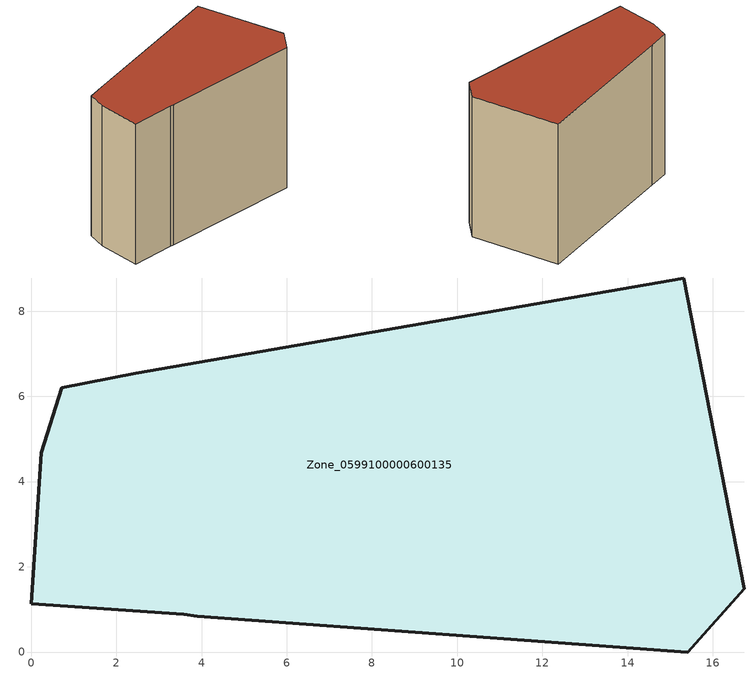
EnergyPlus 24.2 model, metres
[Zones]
Zone_0599100000600135
 floor ground (C_G): 16.74,1.49 15.41,0 3.9,0.84 3.58,0.89 0,1.13 0.23,4.68 0.72,6.21 2.45,6.55 15.32,8.78 z0
 wall outside (C_F): 0,1.13 3.58,0.89 3.9,0.84 15.41,0 16.74,1.49 15.32,8.78 2.45,6.55 0.72,6.21 0.23,4.68 0,1.13 z0:12.21
 roof outside (C_R): 3.9,0.84 15.41,0 16.74,1.49 15.32,8.78 2.45,6.55 0.72,6.21 0.23,4.68 0,1.13 3.58,0.89 z12.21
[BUILDING]
Pand.0599100000600135: North Axis=0; Terrain=City; Loads Convergence Tolerance Value=0.04; Temperature Convergence Tolerance Value=0.4; Solar Distribution=FullExterior; Maximum Number of Warmup Days=25; Minimum Number of Warmup Days=1
[Site:Location]
Rotterdam.The.Hague.AP_ZH_NLD Design_Conditions: Latitude=51.96; Longitude=4.45; Time Zone=1; Elevation=-4.5
[SITE:GROUNDTEMPERATURE:BUILDINGSURFACE]
18, 18, 18, 18, 18, 18, 18, 18, 18, 18, 18, 18
[MATERIAL] Thermal Absorptance=0.9; Solar Absorptance=0.7; Visible Absorptance=0.7
Name | Roughness | Thickness | Conductivity | Density | Specific Heat
G.TC.1946 | MediumSmooth | 0.15 | 1 | 540 | 1210
F.TC.1946 | Rough | 0.3 | 0.857143 | 1920 | 840
R.TC.1946 | MediumRough | 0.2 | 0.909091 | 1500 | 1000
[CONSTRUCTION]
C_G: G.TC.1946
C_F: F.TC.1946
C_R: R.TC.1946
[ZONE]
Zone_0599100000600135: Type=1; Multiplier=1; Ceiling Height=Autocalculate; Volume=Autocalculate; Floor Area=autocalculate; Part of Total Floor Area=Yes
[ZONEINFILTRATION:DESIGNFLOWRATE]
Infil_Zone_0599100000600135: Zone or ZoneList or Space or SpaceList=Zone_0599100000600135; Schedule=AlwaysOn; Design Flow Rate Calculation Method=Flow/Area; Flow Rate per Floor Area=0.003; Constant Term Coefficient=1; Temperature Term Coefficient=0; Velocity Term Coefficient=0; Velocity Squared Term Coefficient=0
[HVACTEMPLATE:ZONE:IDEALLOADSAIRSYSTEM]
Zone_0599100000600135: Maximum Heating Supply Air Temperature=50; Minimum Cooling Supply Air Temperature=13; Maximum Heating Supply Air Humidity Ratio=0.0156; Minimum Cooling Supply Air Humidity Ratio=0.0077; Heating Limit=NoLimit; Cooling Limit=NoLimit; Dehumidification Control Type=ConstantSensibleHeatRatio; Cooling Sensible Heat Ratio=0.7; Dehumidification Setpoint=60; Humidification Control Type=None; Humidification Setpoint=30; Outdoor Air Method=None; Outdoor Air Flow Rate per Person=0.00944; Outdoor Air Flow Rate per Zone Floor Area=0; Outdoor Air Flow Rate per Zone=0; Demand Controlled Ventilation Type=None; Outdoor Air Economizer Type=NoEconomizer; Heat Recovery Type=None; Sensible Heat Recovery Effectiveness=0.7; Latent Heat Recovery Effectiveness=0.65
[ZONECONTROL:THERMOSTAT]
ThermostatControl_Zone_0599100000600135: Zone or ZoneList=Zone_0599100000600135; Control Type Schedule=DualSetpointControlType; Control 1=Thermostat_Zone_0599100000600135; Temperature Difference Between Cutout And Setpoint=0
[THERMOSTATSETPOINT:DUALSETPOINT]
Thermostat_Zone_0599100000600135: Heating Setpoint Temperature Schedule=HeatingSetpoint_Zone_0599100000600135; Cooling Setpoint Temperature Schedule=CoolingSetpoint_Zone_0599100000600135
[SCHEDULE:COMPACT]
HeatingSetpoint_Zone_0599100000600135: Through: 12/31, For: AllDays, Until: 24:00, 21
CoolingSetpoint_Zone_0599100000600135: Through: 12/31, For: AllDays, Until: 24:00, 24
DualSetpointControlType: Through: 12/31, For: AllDays, Until: 24:00, 4
AlwaysOn: Through: 12/31, For: AllDays, Until: 24:00, 1
